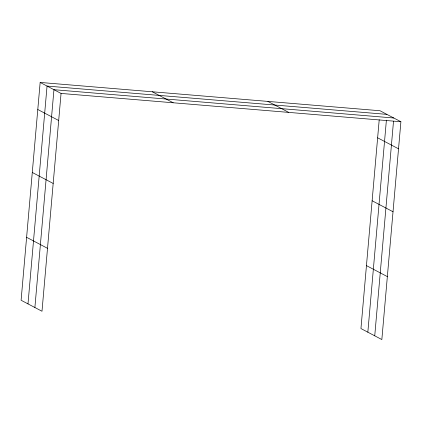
<?xml version="1.0" encoding="UTF-8"?>
<svg xmlns="http://www.w3.org/2000/svg" width="422" height="422" viewBox="0 0 422 422"><rect width="100%" height="100%" fill="white"/><g stroke="black" fill="none" stroke-linecap="round" stroke-linejoin="round"><path stroke-width="0.63" d="M40.159 82.438L21.1 300.258L41.994 311.257L61.053 93.436L40.159 82.438L380.006 110.743L400.9 121.742L381.841 339.562L360.947 328.564L379.214 119.764M27.994 303.887L47.053 86.072L386.9 114.373M34.889 307.517L53.947 89.701L393.795 118.002M367.842 332.193L386.394 120.175M374.741 335.822L393.515 121.225M61.053 93.436L400.9 121.742M377.637 137.815L398.532 148.813M267.854 101.401L288.748 112.4M372.13 200.761L393.024 211.76M152.305 91.78L173.199 102.778M366.454 265.617L387.349 276.61M37.79 109.514L58.684 120.507M32.283 172.461L53.177 183.454M26.607 237.312L47.501 248.31"/></g></svg>
